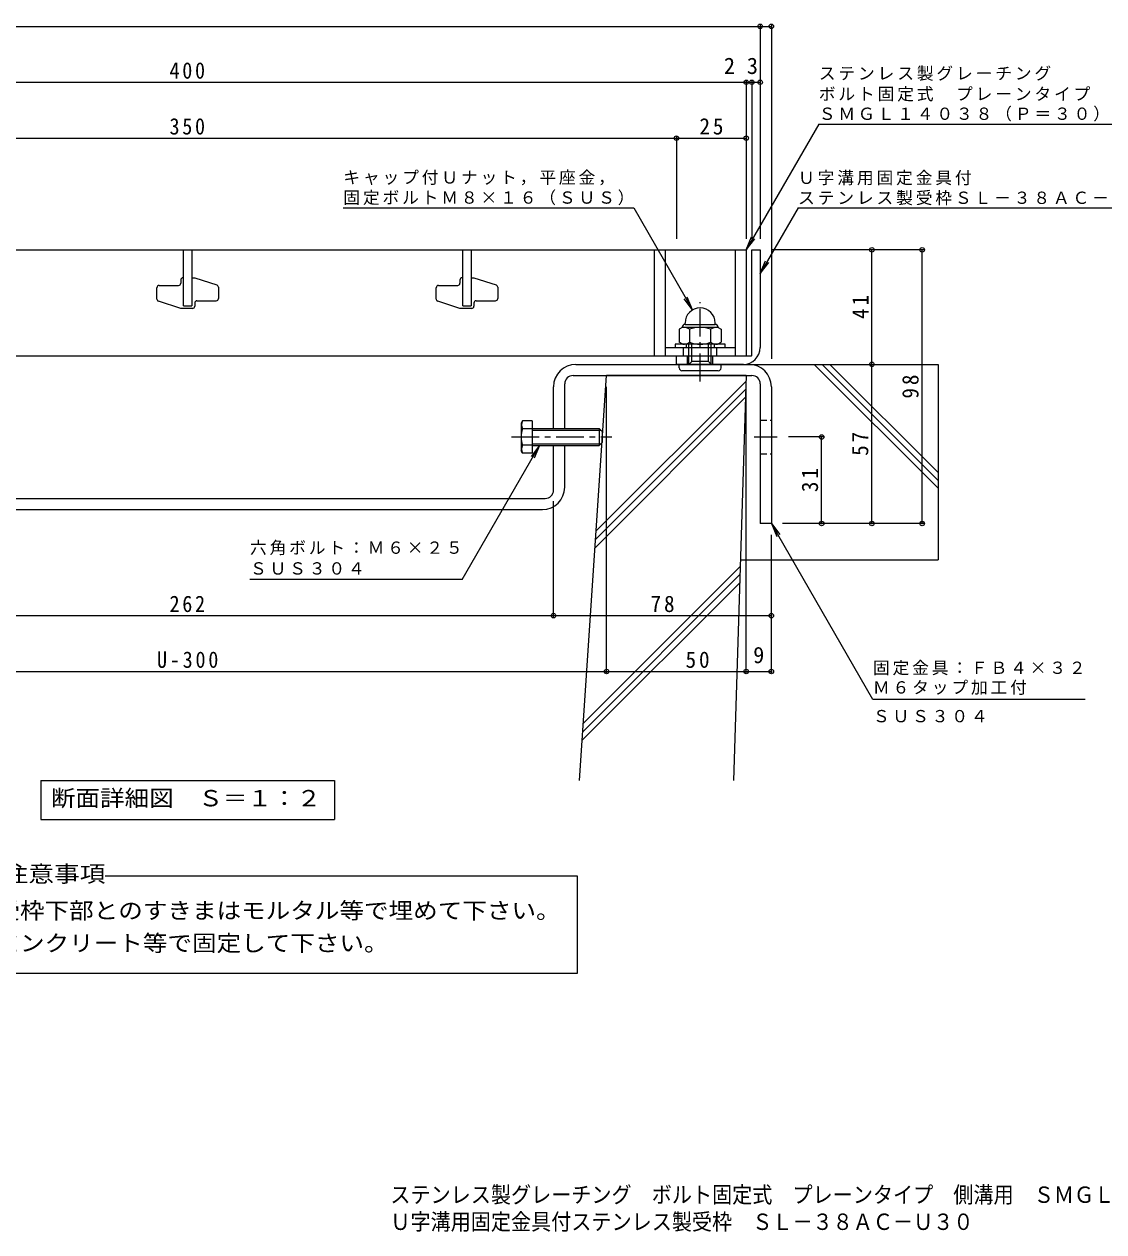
# Model space of a CAD drawing. Units: millimetres at full size. Extents: x -437 to 461, y -392 to 305.
# Drawn here: x -226.7 to 159.9, y -391.8 to 40.6 of the extents above; entities that cross this region are included whole.
import ezdxf
from ezdxf.enums import TextEntityAlignment as Align

# ---------------------------------------------------------------- set-up
doc = ezdxf.new("R2010")
doc.units = ezdxf.units.MM
doc.header["$LTSCALE"] = 2
doc.header["$PDMODE"] = 32
doc.header["$PDSIZE"] = 1.6
doc.linetypes.add('CHAIN1', pattern=[8, 5, -1, 1, -1])
doc.linetypes.add('DASHED1', pattern=[1.8, 1.2, -0.6])
for name, color, linetype, lineweight in [('D-1_躯体', 2, 'Continuous', 9), ('D-2_仕上', 3, 'Continuous', 9), ('D-4_文字', 7, 'Continuous', 9), ('D-5_建具', 7, 'Continuous', 9), ('D-6_間仕切', 6, 'Continuous', 9), ('D-8_ハッチ', 3, 'Continuous', 9), ('D-A_インテリア', 2, 'Continuous', 9), ('D-B_衛生陶器', 2, 'Continuous', 9)]:
    doc.layers.add(name, color=color, linetype=linetype, lineweight=lineweight)
doc.layers.add('F-0_F-0ﾚｲﾔ', color=2, linetype='Continuous')
doc.styles.add('ＭＳ ゴシック', font='')
doc.styles.get('ＭＳ ゴシック').set_extended_font_data('MS Gothic')

msp = doc.modelspace()

# ---------------------------------------------------------------- linework, layer by layer
at = {"layer": 'D-1_躯体'}
for p, q in [((33.862, -78.014), (33.862, -40.214)), ((33.862, -40.214), (36.862, -40.214)), ((36.862, -40.214), (36.862, -75.214)), ((10.862, -81.214), (10.862, -78.214)), ((19.862, -81.214), (19.862, -78.214))]:
    msp.add_line(p, q, dxfattribs=at)
msp.add_lwpolyline([(30.862, -81.214), (6.862, -81.214), (6.862, -78.214), (33.662, -78.214)], dxfattribs=at)
for centre, radius in [((30.862, -75.214), 6), ((33.662, -78.014), 0.2)]:
    msp.add_arc(centre, radius, 270, 0, dxfattribs=at)
at = {"layer": 'D-2_仕上'}
for p, q in [((-169.638, -60.214), (-169.638, -40.214)), ((-166.638, -40.214), (-166.638, -60.214)), ((-69.638, -60.214), (-69.638, -40.214)), ((-66.638, -40.214), (-66.638, -60.214)), ((-1.138, -40.214), (-1.138, -78.214)), ((2.862, -40.214), (2.862, -78.214)), ((27.862, -40.214), (27.862, -78.214)), ((-170.638, -51.014), (-170.638, -52.164)), ((-169.838, -50.214), (-169.638, -50.214)), ((-166.638, -50.214), (-165.638, -50.214)), ((-165.638, -50.214), (-157.691, -52.784)), ((-70.638, -51.014), (-70.638, -52.164)), ((-69.838, -50.214), (-69.638, -50.214)), ((-66.638, -50.214), (-65.638, -50.214)), ((-65.638, -50.214), (-57.691, -52.784)), ((-179.138, -57.882), (-179.138, -53.764)), ((-178.338, -52.964), (-171.438, -52.964)), ((-157.138, -53.546), (-157.138, -57.664)), ((-79.138, -57.882), (-79.138, -53.764)), ((-78.338, -52.964), (-71.438, -52.964)), ((-57.138, -53.546), (-57.138, -57.664)), ((-170.638, -61.214), (-178.584, -58.643)), ((-169.638, -60.214), (-166.638, -60.214)), ((-165.638, -59.264), (-165.638, -60.414)), ((-164.838, -58.464), (-157.938, -58.464)), ((-70.638, -61.214), (-78.584, -58.643)), ((-69.638, -60.214), (-66.638, -60.214)), ((-65.638, -59.264), (-65.638, -60.414)), ((-64.838, -58.464), (-57.938, -58.464)), ((-166.438, -61.214), (-170.638, -61.214)), ((-66.438, -61.214), (-70.638, -61.214)), ((2.862, -75.214), (27.862, -75.214)), ((9.362, -78.214), (9.362, -75.214)), ((21.362, -78.214), (21.362, -75.214)), ((-368.138, -78.214), (31.862, -78.214))]:
    msp.add_line(p, q, dxfattribs=at)
msp.add_lwpolyline([(-368.138, -40.214), (31.862, -40.214), (31.862, -78.214)], dxfattribs=at)
for centre, start, end in [((-169.838, -51.014), 90, 180), ((-69.838, -51.014), 90, 180), ((-178.338, -53.764), 90, 180), ((-171.438, -52.164), 270, 360), ((-157.938, -53.546), 0, 72.07208), ((-78.338, -53.764), 90, 180), ((-71.438, -52.164), 270, 360), ((-57.938, -53.546), 0, 72.07208), ((-178.338, -57.882), 180, 252.07208), ((-166.438, -60.414), 270, 0), ((-164.838, -59.264), 90, 180), ((-157.938, -57.664), 270, 0), ((-78.338, -57.882), 180, 252.07208), ((-66.438, -60.414), 270, 0), ((-64.838, -59.264), 90, 180), ((-57.938, -57.664), 270, 0)]:
    msp.add_arc(centre, 0.8, start, end, dxfattribs=at)
at = {"layer": 'D-4_文字'}
for p, q in [((-373.138, 39.786), (36.862, 39.786)), ((36.862, 40.386), (36.862, -36.214)), ((36.862, 39.786), (40.862, 39.786)), ((40.862, 40.386), (40.862, -79.214)), ((-368.138, 19.786), (31.862, 19.786)), ((31.862, 20.386), (31.862, -36.214)), ((31.862, 19.786), (33.862, 19.786)), ((33.862, 20.386), (33.862, -36.214)), ((33.862, 19.786), (36.862, 19.786)), ((6.862, 0.386), (6.862, -36.214)), ((-343.138, -0.214), (6.862, -0.214)), ((6.862, -0.214), (31.862, -0.214)), ((95.462, -40.214), (40.862, -40.214)), ((76.862, -81.214), (76.862, -40.214)), ((94.862, -138.214), (94.862, -40.214)), ((76.862, -138.214), (76.862, -81.214)), ((-18.138, -191.749), (-18.138, -89.214)), ((31.862, -191.749), (31.862, -89.214)), ((59.462, -107.214), (46.976, -107.214)), ((58.862, -138.214), (58.862, -107.214)), ((-37.138, -171.771), (-37.138, -130.214)), ((95.462, -138.214), (44.862, -138.214)), ((40.862, -191.749), (40.862, -142.214)), ((-299.138, -171.171), (-37.138, -171.171)), ((-37.138, -171.171), (40.862, -171.171)), ((-318.138, -191.149), (-18.138, -191.149)), ((-18.138, -191.149), (31.862, -191.149)), ((31.862, -191.149), (40.862, -191.149))]:
    msp.add_line(p, q, dxfattribs=at)
for p in [(36.862, 39.786), (40.862, 39.786), (31.862, 19.786), (33.862, 19.786), (36.862, 19.786), (6.862, -0.214), (31.862, -0.214), (76.862, -40.214), (94.862, -40.214), (76.862, -81.214), (58.862, -107.214), (58.862, -138.214), (76.862, -138.214), (94.862, -138.214), (-37.138, -171.171), (40.862, -171.171), (-18.138, -191.149), (31.862, -191.149), (40.862, -191.149)]:
    msp.add_point(p, dxfattribs=at)
at = {"layer": 'D-5_建具'}
for p, q in [((57.843, 4.786), (182.847, 4.786)), ((-112.425, -25.214), (-8.425, -25.214)), ((-8.425, -25.214), (12.662, -61.737)), ((50.43, -25.214), (36.862, -48.714)), ((50.43, -25.214), (182.434, -25.214)), ((31.862, -40.214), (34.906, -36.247)), ((36.862, -48.714), (38.776, -44.094)), ((36.862, -48.714), (39.906, -44.747)), ((12.662, -61.737), (9.618, -57.77)), ((12.662, -61.737), (10.749, -57.118)), ((-42.127, -110.214), (-44.041, -114.833)), ((40.862, -138.214), (42.776, -142.833)), ((-69.84, -158.214), (-145.84, -158.214)), ((153.235, -201.214), (77.235, -201.214)), ((-220.738, -230.214), (-115.538, -230.214)), ((-220.738, -230.214), (-220.738, -244.214)), ((-115.538, -230.214), (-115.538, -244.214)), ((-220.738, -244.214), (-115.538, -244.214)), ((-197.666, -264.337), (-28.68, -264.337)), ((-28.68, -264.337), (-28.68, -299.259)), ((-28.68, -299.259), (-307.596, -299.259))]:
    msp.add_line(p, q, dxfattribs=at)
for points in [[(57.843, 4.786), (31.862, -40.214), (33.776, -35.594)], [(-69.84, -158.214), (-42.127, -110.214), (-45.171, -114.18)], [(77.235, -201.214), (40.862, -138.214), (43.906, -142.18)]]:
    msp.add_lwpolyline(points, dxfattribs=at)
at = {"layer": 'D-6_間仕切'}
for p, q in [((32.862, -81.214), (100.562, -81.214)), ((100.562, -125.596), (56.179, -81.214)), ((100.562, -122.768), (59.008, -81.214)), ((100.562, -119.94), (61.836, -81.214)), ((100.562, -81.214), (100.562, -151.214)), ((-27.804, -230.214), (-18.138, -85.214)), ((31.862, -85.214), (-18.138, -85.214)), ((31.862, -85.214), (27.331, -230.214)), ((-22.047, -143.852), (31.71, -90.095)), ((-21.845, -140.822), (31.801, -87.176)), ((-22.249, -146.882), (31.618, -93.015)), ((29.8, -151.214), (100.562, -151.214)), ((-26.437, -209.707), (29.727, -153.543)), ((-26.841, -215.768), (29.544, -159.382)), ((-26.639, -212.738), (29.636, -156.463))]:
    msp.add_line(p, q, dxfattribs=at)
at = {"layer": 'D-8_ハッチ'}
for p, q in [((-29.138, -81.214), (32.862, -81.214)), ((-30.138, -85.214), (33.862, -85.214)), ((-37.138, -104.214), (-37.138, -89.214)), ((-33.138, -104.214), (-33.138, -88.214)), ((36.862, -88.214), (36.862, -138.214)), ((40.862, -89.214), (40.862, -138.214)), ((-37.138, -126.214), (-37.138, -110.214)), ((-33.138, -125.214), (-33.138, -110.214)), ((-296.138, -129.214), (-40.138, -129.214)), ((-295.138, -133.214), (-41.138, -133.214)), ((40.862, -138.214), (36.862, -138.214))]:
    msp.add_line(p, q, dxfattribs=at)
at = {"layer": 'D-8_ハッチ', "linetype": 'DASHED1'}
for p, q in [((36.862, -101.214), (40.862, -101.214)), ((36.862, -113.214), (40.862, -113.214))]:
    msp.add_line(p, q, dxfattribs=at)
at = {"layer": 'D-8_ハッチ', "color": 7, "linetype": 'CHAIN1'}
msp.add_line((34.719, -107.214), (42.976, -107.214), dxfattribs=at)
at = {"layer": 'D-8_ハッチ'}
for centre, radius, start, end in [((-29.138, -89.214), 8, 90, 180), ((32.862, -89.214), 8, 0, 90), ((-30.138, -88.214), 3, 90, 180), ((33.862, -88.214), 3, 0, 90), ((-41.138, -125.214), 8, 270, 0), ((-40.138, -126.214), 3, 270, 0)]:
    msp.add_arc(centre, radius, start, end, dxfattribs=at)
at = {"layer": 'D-A_インテリア'}
for p, q in [((-48.233, -101.44), (-48.738, -102.314)), ((-48.738, -102.314), (-48.738, -112.114)), ((-44.738, -101.44), (-48.233, -101.44)), ((-44.738, -101.44), (-44.738, -112.987)), ((-44.738, -104.327), (-48.233, -104.327)), ((-44.738, -104.214), (-20.738, -104.214)), ((-44.738, -104.814), (-20.138, -104.814)), ((-20.738, -104.214), (-19.738, -105.214)), ((-20.738, -104.214), (-20.738, -110.214)), ((-19.738, -105.214), (-19.738, -109.214)), ((-48.233, -112.987), (-48.738, -112.114)), ((-44.738, -110.1), (-48.233, -110.1)), ((-44.738, -109.614), (-20.138, -109.614)), ((-44.738, -110.214), (-20.738, -110.214)), ((-20.738, -110.214), (-19.738, -109.214)), ((-44.738, -112.987), (-48.233, -112.987))]:
    msp.add_line(p, q, dxfattribs=at)
at = {"layer": 'D-A_インテリア', "color": 7, "linetype": 'CHAIN1'}
msp.add_line((-52.238, -107.214), (-16.238, -107.214), dxfattribs=at)
at = {"layer": 'D-A_インテリア'}
for centre, radius, start, end in [((-45.733, -102.884), 2.887, 150.00001, 209.99999), ((-40.224, -107.214), 8.514, 160.18087, 199.81913), ((-45.733, -111.544), 2.887, 150.00001, 209.99999)]:
    msp.add_arc(centre, radius, start, end, dxfattribs=at)
at = {"layer": 'D-B_衛生陶器', "color": 7, "linetype": 'CHAIN1'}
msp.add_line((15.362, -87.296), (15.362, -58.888), dxfattribs=at)
at = {"layer": 'D-B_衛生陶器'}
for p, q in [((9.16, -67.914), (7.857, -68.666)), ((7.857, -68.666), (7.857, -73.261)), ((8.962, -67.914), (8.962, -68.028)), ((9.16, -67.914), (21.565, -67.914)), ((9.962, -66.914), (9.962, -66.414)), ((9.962, -66.914), (20.762, -66.914)), ((11.61, -68.666), (11.61, -73.261)), ((19.115, -68.666), (19.115, -73.261)), ((20.762, -66.914), (20.762, -66.414)), ((21.565, -67.914), (22.868, -68.666)), ((21.762, -67.914), (21.762, -68.028)), ((22.868, -68.666), (22.868, -73.261)), ((9.16, -74.014), (7.857, -73.261)), ((21.565, -74.014), (22.868, -73.261)), ((24.362, -74.014), (6.362, -74.014)), ((10.362, -74.014), (10.362, -75.214)), ((11.362, -81.214), (11.362, -74.014)), ((12.362, -80.214), (12.362, -74.014)), ((18.362, -80.214), (18.362, -74.014)), ((19.362, -81.214), (19.362, -74.014)), ((20.362, -74.014), (20.362, -75.214)), ((7.862, -82.514), (7.862, -81.214)), ((11.362, -81.214), (12.362, -80.214)), ((18.362, -80.214), (12.362, -80.214)), ((19.362, -81.214), (18.362, -80.214)), ((22.862, -82.514), (22.862, -81.214)), ((21.862, -83.514), (8.862, -83.514))]:
    msp.add_line(p, q, dxfattribs=at)
msp.add_lwpolyline([(6.362, -74.014), (6.362, -75.214), (24.362, -75.214), (24.362, -74.014)], dxfattribs=at)
for centre, radius, start, end in [((15.362, -66.414), 5.4, 0, 180), ((9.962, -67.914), 1, 90, 180), ((9.16, -72.277), 4.363, 55.84651, 90.00017), ((15.362, -77.648), 9.734, 67.32404, 112.67596), ((21.564, -72.277), 4.363, 89.99983, 124.15349), ((20.762, -67.914), 1, 0, 90), ((9.16, -69.651), 4.363, 269.99983, 304.15349), ((15.362, -64.279), 9.734, 247.32404, 292.67596), ((21.564, -69.651), 4.363, 235.84651, 270.00017), ((8.862, -82.514), 1, 180, 270), ((21.862, -82.514), 1, 270, 0)]:
    msp.add_arc(centre, radius, start, end, dxfattribs=at)

# ---------------------------------------------------------------- texts
at = {"layer": 'D-4_文字', "color": 2, "style": 'ＭＳ ゴシック'}
for s, p in [('2', (23.864, 20.986)), ('3', (32.097, 20.986)), ('9', (34.362, -189.949))]:
    msp.add_text(s, height=5.865, dxfattribs=at).set_placement(p, align=Align.BOTTOM_LEFT)
at = {"layer": 'D-4_文字', "color": 2, "char_height": 5.865, "attachment_point": 7, "style": 'ＭＳ ゴシック'}
for s, insert in [('\\T1.27;\\W0.9;400', (-174.638, 20.986)), ('\\T1.27;\\W0.9;350', (-174.638, 0.986)), ('\\T1.27;\\W0.95;25', (15.112, 0.986)), ('\\T1.27;\\W0.9;262', (-174.638, -169.971)), ('\\T1.27;\\W0.95;78', (-2.388, -169.971)), ('\\T1.28;\\W0.9;U-300', (-179.138, -189.949)), ('\\T1.27;\\W0.95;50', (10.137, -189.949))]:
    msp.add_mtext(s, dxfattribs=dict(at, insert=insert))
at = {"layer": 'D-4_文字', "color": 2, "char_height": 5.865, "attachment_point": 7, "rotation": 90, "style": 'ＭＳ ゴシック'}
for s, insert in [('\\T1.27;\\W0.95;41', (75.662, -64.964)), ('\\T1.27;\\W0.95;98', (93.662, -93.464)), ('\\T1.27;\\W0.95;57', (75.662, -113.964)), ('\\T1.27;\\W0.95;31', (57.662, -126.964))]:
    msp.add_mtext(s, dxfattribs=dict(at, insert=insert))
at = {"layer": 'D-5_建具', "color": 2, "style": 'ＭＳ ゴシック'}
for s, width, p in [('断面詳細図\u3000Ｓ＝１：２', 1.1, (-217.138, -241.214)), ('受枠施工時の注意事項', 1.15, (-289.602, -268.306)), ('Ｕ字溝上端部と受枠下部とのすきまはモルタル等で埋めて下さい。', 1.1, (-298.602, -281.447)), ('固定金具は必ずコンクリート等で固定して下さい。', 1.1, (-298.602, -293.107))]:
    msp.add_text(s, height=5.865, dxfattribs=dict(at, width=width)).set_placement(p, align=Align.BOTTOM_LEFT)
at = {"layer": 'D-5_建具', "char_height": 4.399, "attachment_point": 7, "style": 'ＭＳ ゴシック'}
for s, insert in [('\\T1.17;ステンレス製グレーチング', (57.847, 20.285)), ('\\T1.17;ボルト固定式\u3000プレーンタイプ\u3000側溝用', (57.847, 12.888)), ('\\T1.17;ＳＭＧＬ１４０３８（Ｐ＝３０）', (57.847, 5.738)), ('\\T1.17;キャップ付Ｕナット，平座金，', (-112.425, -17.112)), ('\\T1.17;Ｕ字溝用固定金具付', (50.434, -17.112)), ('\\T1.17;固定ボルトＭ８×１６（ＳＵＳ）', (-112.425, -24.262)), ('\\T1.17;ステンレス製受枠ＳＬ－３８ＡＣ－Ｕ３０', (50.434, -24.262)), ('\\T1.17;六角ボルト：Ｍ６×２５', (-145.84, -149.547)), ('\\T1.17;ＳＵＳ３０４', (-145.84, -156.547)), ('\\T1.17;固定金具：ＦＢ４×３２', (77.235, -192.547)), ('\\T1.17;Ｍ６タップ加工付', (77.235, -199.547)), ('\\T1.17;ＳＵＳ３０４', (77.235, -209.434))]:
    msp.add_mtext(s, dxfattribs=dict(at, insert=insert))
at = {"layer": 'F-0_F-0ﾚｲﾔ', "style": 'ＭＳ ゴシック', "width": 0.9}
for s, p in [('ステンレス製グレーチング\u3000ボルト固定式\u3000プレーンタイプ\u3000側溝用\u3000ＳＭＧＬ\u3000１４０３８（Ｐ＝３０）', (-95.565, -383.172)), ('Ｕ字溝用固定金具付ステンレス製受枠\u3000ＳＬ－３８ＡＣ－Ｕ３０', (-95.565, -392.863))]:
    msp.add_text(s, height=5.865, dxfattribs=at).set_placement(p, align=Align.BOTTOM_LEFT)

doc.saveas('drawing.dxf')
